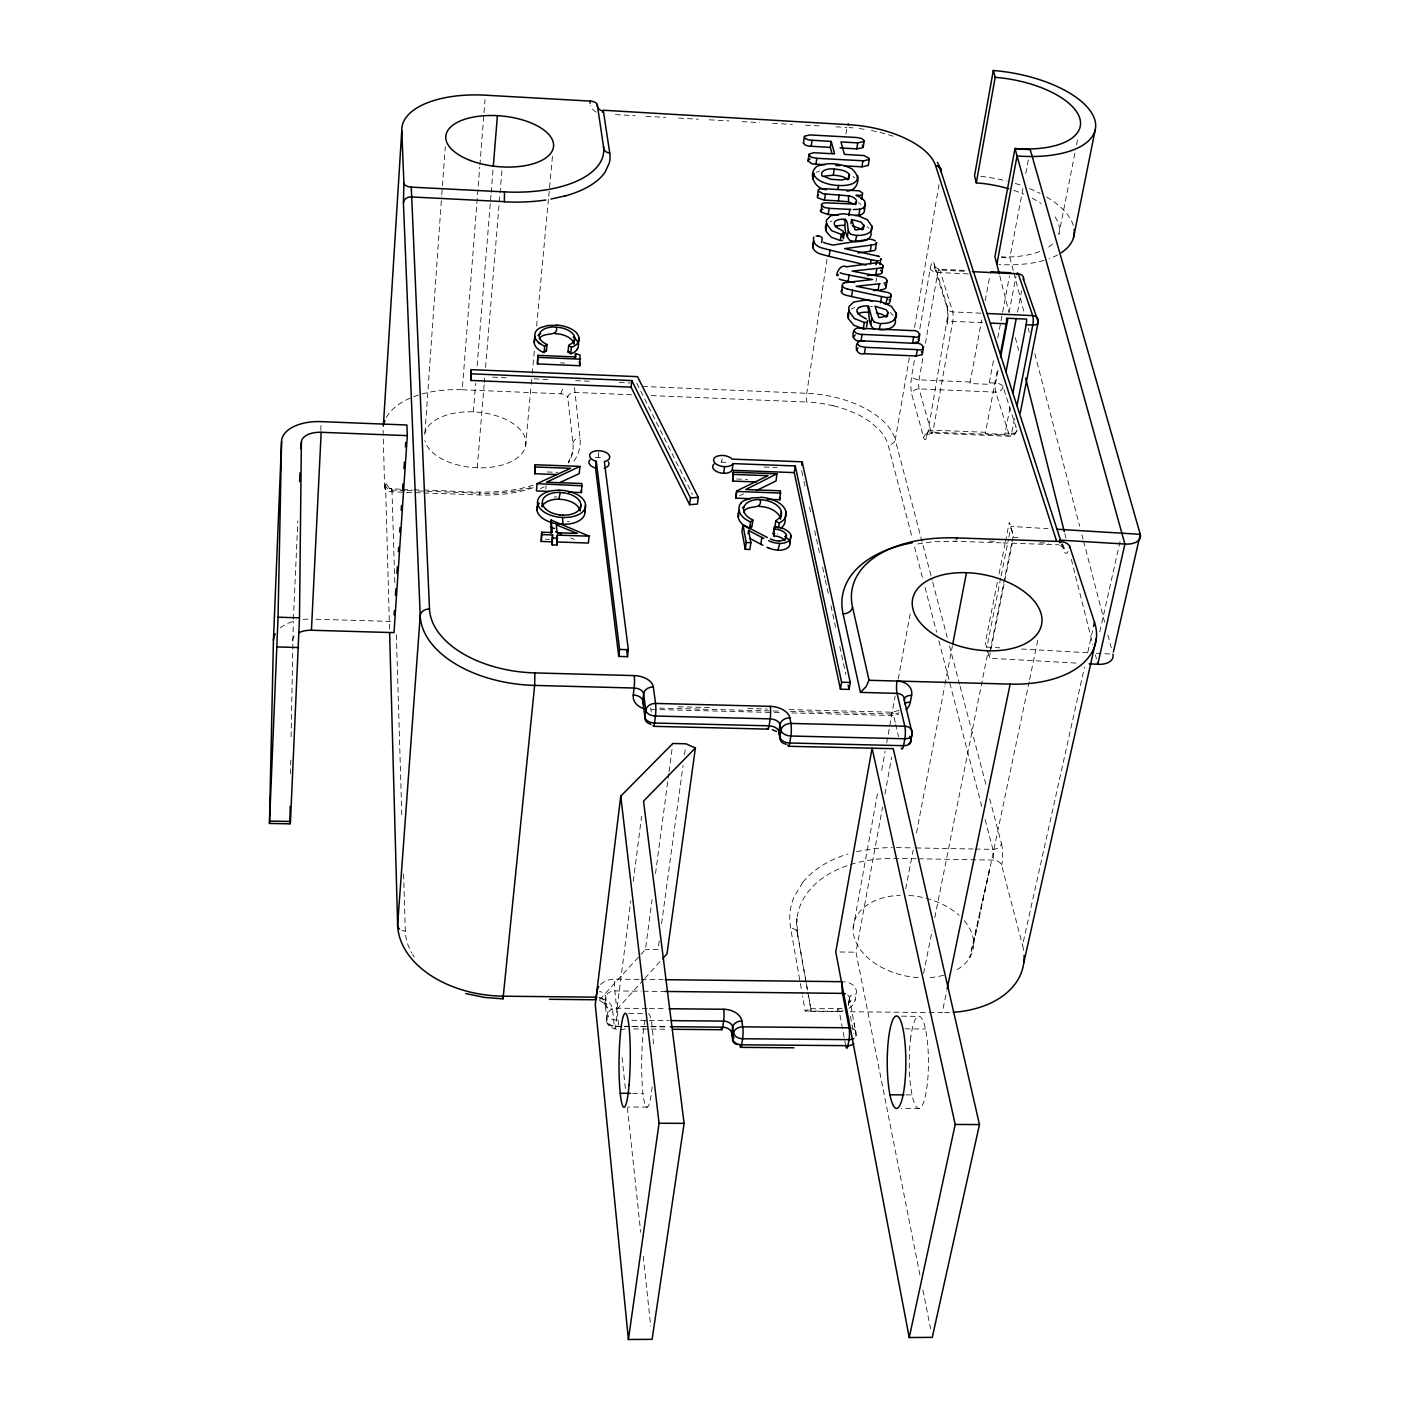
<?xml version="1.0" encoding="UTF-8"?>
<svg xmlns="http://www.w3.org/2000/svg" width="1410" height="1410" viewBox="0 0 1410 1410"><rect width="100%" height="100%" fill="white"/><g stroke="black" fill="none" stroke-linecap="round" stroke-linejoin="round"><path stroke-width="0.75" stroke-dasharray="5 3.75" d="M856.082 1035.398L854.213 1022.902M290.619 773.773L290.812 758.527M291.112 736.76L293.315 621.316M574.522 387.715L580.003 438.087A105.08 57.228 4.9 0 1 575.192 459.166L572.108 463.502M796.844 919.796L796.879 918.562L797.478 934.284L807.348 989.961M293.403 619.149L297.827 520.907M320.757 430.402L321.075 423.828M533.191 487.701A98.524 53.809 4.9 0 1 479.118 494.945L391.504 491.808A6.768 3.789 3.8 0 1 384.63 487.772C384.066 476.175 387.415 488.301 391.98 490.063L394.835 584.392M391.504 491.808L391.821 488.9M424.974 432.694L441.612 196.818M441.771 194.633L442.264 188.094M442.423 185.926L445.313 146.71M386.358 417.466A81.956 44.627 4.8 0 1 462.251 389.759L479.717 167.191M479.893 165.005L485.022 99.546M473.355 411.896L475.681 383.361M477.109 365.807L490.997 194.65M491.173 192.465L493.13 168.319M477.232 467.785L484.123 384.948M484.3 382.762L484.846 376.223M485.569 367.499L502.03 169.112M479.118 494.945L479.629 492.037L479.858 493.218A105.274 57.352 4.9 0 0 500.55 492.83L515.672 490.997M849.366 998.809L848.344 1003.99M525.542 446.265L531.024 386.428M531.217 384.278L531.817 377.88M532.204 373.579L534.408 349.856M536.611 326.133L548.508 198.44M548.719 196.254L552.614 154.8M545.811 489.006L546.146 485.622M598.228 457.404L598.774 452.381M618.549 1024.665L616.928 1009.384L630.781 900.919M633.266 881.409L641.585 816.32M639.047 979.386L614.989 979.104A8.372 0.969 -89 0 0 614.83 990.913L616.663 1008.203A8.407 0.987 -89.1 0 1 616.505 1020.117L615.729 1026.198A8.407 0.987 -89.1 0 1 614.337 1026.445A8.319 6.028 -7.1 0 1 606.846 1020.294L605.084 1002.986L605.824 996.923A8.284 6.028 -7.1 0 1 614.83 990.913L641.092 991.195M641.021 954.341L645.445 949.476L652.072 899.615M655.527 873.601L668.763 773.861M669.045 771.693L672.5 745.661M721.638 462.092L722.096 458.779M659.21 940.981L658.047 949.653L645.445 949.476M661.572 923.638L683.039 765.471M684.502 754.65L685.383 748.146M827.018 259.299L806.749 393.302A6.31 1.093 -87.6 0 0 806.714 402.009L807.683 402.044A73.725 39.709 8.8 0 1 820.655 403.313L831.918 405.445M845.965 133.95L846.934 127.464A84.9 39.621 8.7 0 1 853.068 127.905M875.927 282.07L876.597 277.893M841.488 1011.675L811.155 1011.375L809.71 1008.802L805.18 1011.005L802.572 996.165M909.327 357.699L895.262 439.761L932.169 580.074M914.526 327.473L939.324 182.789M919.813 328.847L930.195 268.728A13.465 2.802 -87 0 1 931.481 263.864A13.747 2.855 -87 0 1 934.284 263.952A6.75 5.711 -18.2 0 0 939.836 270.068L952.702 311.91A6.856 1.48 -87.1 0 1 952.755 321.339L933.226 430.191A6.697 1.41 -87.6 0 1 931.199 432.112A6.68 5.481 -15.8 0 0 923.673 437.417L911.706 394.148A13.131 2.679 -87.4 0 1 911.671 376.065L915.002 356.748M922.792 358.369L919.056 379.854A6.574 1.357 -87.4 0 0 919.073 388.896L931.199 432.112L1009.313 435.232A6.68 5.446 -17.7 0 0 1016.892 429.927L1003.109 386.904A6.539 3.366 10.5 0 0 995.619 383.115L989.274 382.85A6.539 1.498 -87.4 0 0 989.044 384.331L969.957 383.52A6.556 1.463 -87.4 0 1 970.168 382.039L981.677 319.947M925.418 343.335L937.773 272.447A6.733 1.41 -87 0 1 939.836 270.068L965.973 271.337M923.673 437.417A13.395 2.802 -87.6 0 0 927.71 433.61L947.89 314.818L947.15 307.997L933.632 264.727L934.901 267.054L939.36 269.204L965.55 270.473M853.191 927.921L877.778 791.909M881.691 770.353L885.145 751.248M886.696 742.753L887.842 736.372M888.229 734.258L895.156 696.029M898.258 679.021L910.701 610.883M919.919 1274.957L855.993 952.208L882.554 807.137M884.934 794.147L891.666 757.346M848.344 1005.453L849.454 999.461A8.16 5.904 -10.8 0 0 847.692 995.037M849.032 1008.256A16.285 11.773 -10.8 0 0 855.253 999.884L856.363 993.891A16.303 11.809 -10.8 0 0 843.973 981.765M985.237 300.665L989.996 274.968M1013.226 270.526L1009.895 257.73L1022.937 188.605M1025.793 173.483L1028.648 158.361M989.274 382.85L994.12 357.188M997.769 337.942L1009.507 275.919M1010.036 407.578L1005.066 433.064A6.662 1.551 -87.5 0 1 1004.766 434.351L985.22 433.575A6.68 1.516 -87.5 0 0 985.537 432.288L997.681 368.468M998.068 370.301L995.619 383.115A6.539 1.498 -87.4 0 0 995.689 392.121L1009.313 435.232A6.662 1.569 -87.5 0 0 1011.569 433.328A6.68 3.507 10.8 0 0 1016.892 429.927M1009.066 312.579L1015.993 276.237M905.731 888.829L913.169 850.107M916.465 832.905L944.559 686.67M944.982 684.52L952.42 645.815M1017.509 312.033L1021.615 290.654M1014.477 418.47L1011.569 433.328L1005.066 433.064M1074.878 153.285L1058.84 234.412A74.959 35.514 9.9 0 0 1052.988 214.126M1076.553 144.754L1077.822 138.339M997.311 582.489L985.308 642.766L987.969 652.337M999.038 573.888L1005.03 543.749M1005.471 541.599L1009.331 522.211L1013.296 535.271L1011.992 541.757M1000.677 578.135L986.894 647.084L999.866 647.807M1001.118 575.985L1008.432 539.36M1008.855 537.192L1011.023 526.423L1047.965 528.679M923.568 973.482L932.186 930.459M934.777 917.54L987.793 652.918M989.89 651.843L1011.569 543.908M1076.077 663.088L989.203 658.241L1012.204 543.784M929.084 1012.539L942.233 1012.662L946.674 991.195M1029.177 681.664L988.339 875.804L969.886 957.337L989.802 868.155L973.676 943.854M1029.617 679.532L1038.024 638.994M1023.572 950.322A98.682 65.107 12.2 0 0 1022.55 945.335L1084.484 667.106M1087.815 652.125L1092.574 630.711M1099.8 631.733L1120.457 539.625M572.46 453.051L572.707 451.958L568.6 461.934L569.164 460.911L566.45 464.101M927.815 432.218L926.141 436.977L927.604 434.809L932.221 433.064M1016.98 430.861L1014.389 434.844L1010.036 436.325L931.675 433.082M802.678 882.431L793.865 897.289A126.001 82.802 11.9 0 0 790.658 928.273L802.202 994.032M616.928 1009.384L643.436 979.968M644.899 978.329L661.114 960.351M599.691 999.637L639.541 955.962M851.34 309.037L852.521 308.42M816.073 172.408L819.545 170.98M739.651 495.738L743.563 493.817M540.33 488.618L544.278 486.802M898.946 710.428L892.019 712.209L786.798 709.53M830.085 221.793L831.971 221.106M853.085 308.173L854.883 307.521M533.086 485.163C497.36 496.796 459.29 490.451 422.577 490.098M856.575 851.622L873.548 848.644M517.417 490.68L519.039 490.38A105.186 57.299 4.9 0 0 533.385 486.855M917.681 543.943L933.561 541.687L955.486 541.246L1000.836 542.815M842.087 1008.573L809.922 1008.802M628.737 1013.543L643.982 1013.684M901.572 1016.134L917.91 1016.381M647.401 1107.079L628.085 1107.026M919.532 1108.401L901.36 1108.366M632.649 1093.349L642.995 1093.42M906.031 1094.883L912.076 1094.918M625.3 1028.877C617.175 1030.921 604.925 1028.154 606.547 1017.403M633.548 1028.947L668.534 1029.247M647.243 1008.503L616.663 1008.203A8.337 6.045 -7.2 0 0 607.622 1014.231L606.846 1020.294A8.301 5.763 6.8 0 0 615.729 1026.198L622.268 1026.251M649.428 1008.538L666.912 1008.696M805.18 1011.005L839.25 1011.34A8.16 5.887 -10.8 0 0 842.246 1010.952M850.248 1011.763L926.899 1012.521M631.803 1020.258L647.102 1020.399M649.287 1020.417L668.975 1020.611M624.454 1026.268L668.111 1026.674M905.044 1028.842L925.489 1029.036M629.565 1026.568L614.337 1026.445L612.522 1009.102A16.497 11.403 6.4 0 0 604.115 999.408L602.881 998.95M631.733 1026.586L649.146 1026.744M651.314 1026.762L668.728 1026.921M641.233 979.404L663.123 979.65M643.277 991.23L665.185 991.459M839.814 951.997L855.993 952.208M896.319 847.586L913.874 847.903M916.077 847.939L973.129 848.996M975.315 849.032L992.869 849.349A7.596 5.658 -14 0 0 1001.488 843.709L989.186 796.95M916.095 858.725L896.337 858.373A118.105 77.797 11.9 0 0 797.478 934.284A7.896 5.816 -10.1 0 0 790.675 928.273M918.298 858.778L992.957 860.1A7.632 4.847 12.7 0 1 1001.646 865.229L1022.55 945.335M678.263 706.78L710.992 707.609M747.864 708.543L767.375 709.036M659.404 708.102L779.624 711.151M790.552 711.433L893.288 714.024A8.742 6.768 -12.9 0 0 898.893 712.667M651.261 709.406L657.853 709.582M660.056 709.635L772.116 712.455M774.319 712.508L780.911 712.684M791.891 712.949L890.785 715.452A17.466 13.518 -12.9 0 0 898.893 714.13M315.822 619.237L393.69 621.51M545.282 539.202L549.53 539.343M989.309 541.07L995.901 541.299M1039.787 542.815L1048.564 543.114M1002.986 542.885L1058.822 544.806M547.327 471.962L557.955 472.368M736.637 479.012L747.564 479.418M391.786 488.988L389.301 488.442L400.599 489.305M402.784 489.393L411.597 489.711M413.8 489.781L420.392 490.028M405.163 490.521L391.98 490.063A6.803 5.587 -1.3 0 1 385.529 484.229L385.406 482.22M407.349 490.61L416.144 490.927M418.329 490.997L424.921 491.244M427.124 491.314L479.858 493.218M764.061 467.027L777.157 467.521M985.537 432.288L933.226 430.191A6.715 3.56 10 0 0 927.71 433.61M492.584 377.175L507.882 377.827M534.09 378.92L549.389 379.554M575.597 380.665L590.896 381.299M619.29 382.498L630.217 382.956M642.608 386.446L806.749 393.302A80.3 43.146 8.8 0 1 895.262 439.761A6.398 5.252 -14.7 0 1 888.088 444.837L912.358 538.514M631.557 394.765L574.628 392.421A6.38 5.34 -6.1 0 0 567.736 397.514L572.953 443.269A98.524 53.809 4.9 0 1 568.353 463.026M651.261 395.593L806.837 402.009M462.251 389.759L561.004 393.813A6.38 3.402 5.9 0 1 567.736 397.514M560.493 362.881L564.705 363.057M970.168 382.039L919.056 379.854A6.539 3.384 9.7 0 1 911.671 376.065M980.814 313.196L952.702 311.91A6.891 5.781 -18 0 1 947.044 305.706L934.284 263.952M982.682 322.714L952.755 321.339A6.874 3.454 9.9 0 0 947.132 324.617M968.247 273.928L937.773 272.447A6.68 3.278 9.6 0 1 930.195 268.728M615.394 114.598L635.064 115.691M645.974 116.29L665.643 117.382M678.739 118.105L698.408 119.198M709.318 119.815L728.988 120.907M742.083 121.63L759.567 122.6M772.68 123.34L792.332 124.432M805.445 125.155L822.911 126.124M836.024 126.847L846.934 127.464M1021.492 649.023L1088.502 652.795M1096.116 653.218L1112.913 654.152M1017.879 537.562L1013.508 537.298L1011.023 526.423M1001.347 257.113L1009.895 257.73M870.587 306.464L872.438 306.64M832.182 405.516L833.486 405.816M602.493 998.809L601.083 998.368A16.673 11.527 6.4 0 0 599.25 997.928M570.662 537.915L574.434 539.466M599.55 1000.324L605.93 1004.555L604.52 1002.951L605.419 1005.295M890.133 312.456L893.2 315.452M853.068 176.409L854.672 177.942M867.203 226.587L868.913 228.332M414.258 957.002L412.654 954.499M636.774 383.22L692.504 494.328M1062.417 543.608L1064.867 549.918L1063.351 547.186L1058.029 544.718A8.125 2.044 -88 0 0 1059.051 544.595M1061.783 544.031L1063.827 550.305A16.268 4.124 -88 0 0 1068.057 551.522M932.715 582.207L947.256 637.479M949.494 645.991L959.558 684.255M960.122 686.388L986.401 786.304M1013.772 272.659L1023.748 311.011M1028.172 328.072L1029.282 332.337M1034.817 353.646L1079.69 526.283M1081.893 534.813L1083.003 539.061M1083.567 541.193L1104.612 622.18M1107.925 634.976L1111.256 647.772M914.561 547.027L922.827 578.964M925.031 587.476L936.61 632.191M938.831 640.704L981.854 806.767M985.149 819.545L992.869 849.349A7.614 1.762 -89.4 0 1 992.957 860.1M999.778 275.849L1008.926 312.086M1015.376 337.66L1018.602 350.455M1064.867 533.773L1065.942 538.038M1071.318 559.365L1092.838 644.617M1095.464 655.015L1096.398 658.717M895.209 722.273L893.288 714.024A8.724 1.762 -88.7 0 0 890.785 715.452M895.685 724.335L898.558 736.707M801.638 470.587L803.488 479.153M803.947 481.303L805.357 487.737M809.534 507.054L810.926 513.487M814.645 530.654L816.038 537.087M816.513 539.237L817.906 545.67M818.364 547.82L819.756 554.253M822.559 567.12L824.885 577.853M825.343 580.003L826.736 586.437M827.212 588.569L828.604 595.02M830.931 605.736L835.566 627.186M839.761 646.503L845.806 674.385M987.67 650.803L989.203 658.241M922.898 1290.027L930.565 1328.749M849.261 997.17L856.064 1033.9A8.284 5.693 11.3 0 1 855.747 1036.42M850.406 1016.222L853.72 1033.442M845.736 1045.832L839.25 1011.34A8.231 1.516 -89.7 0 0 837.117 1011.622A16.285 11.773 -10.8 0 0 843.145 1010.847M808.564 995.689L811.226 1010.424M797.267 932.028L807.824 991.512M807.736 992.111L811.155 1011.375M650.662 707.89L651.226 712.032M622.057 1057.447L625.547 1090.23M627.415 1107.714L640.704 1232.269M643.26 1256.292L650.715 1326.228M403.595 873.988L405.357 931.851A92.707 62.392 4.5 0 0 411.826 953.125M396.351 634.852L401.868 816.954M405.322 931.023L405.322 931.076A8.16 6.045 -3.5 0 1 401.832 930.389M385.529 484.229L389.512 628.913M384.63 487.772L383.079 430.508A81.956 44.627 4.8 0 1 383.22 427.16M569.27 521.383A18.312 10.311 5.8 0 1 567.402 521.7M1003.109 386.904A6.556 5.393 -18 0 1 995.689 392.121L919.073 388.896A6.556 5.428 -15.9 0 0 911.706 394.148M858.355 202.881A17.167 8.196 8.7 0 1 860.911 204.432M595.425 457.527A10.117 5.569 6.3 0 1 603.145 458.285M777.245 533.949A15.175 8.583 8.5 0 1 777.791 534.055M554.042 497.025A23.952 13.501 5.8 0 1 556.897 496.849M720.915 462.092A10.029 5.499 7.7 0 1 728.212 463.626M648.406 1013.596A46.812 5.904 -89.2 0 1 653.447 1046.995M652.143 1086.775A46.812 5.904 -89.2 0 1 642.907 1092.662A46.812 5.904 -89.2 0 1 645.04 1020.487M955.698 541.052A8.178 1.798 -88 0 1 954.764 541.123M292.434 640.968A18.947 11.298 2.3 0 1 295.8 634.712M859.219 128.574A84.9 39.621 8.7 0 1 865.37 129.456M871.486 130.548A84.9 39.621 8.7 0 1 893.041 136.206M947.044 305.706A13.924 2.961 -87.1 0 1 947.855 310.852A13.554 2.89 -87.1 0 1 947.961 313.39M947.89 317.92A13.924 2.961 -87.1 0 1 947.132 324.846M1061.536 544.718A8.143 6.433 -17.4 0 1 1063.827 550.305M852.979 1028.648A8.266 5.922 -10.8 0 1 856.064 1033.9M616.505 1020.117A8.319 5.763 6.8 0 1 607.622 1014.231L605.824 996.923A8.284 5.693 6.4 0 0 599.479 991.389M280.273 627.926A37.894 22.613 2.3 0 1 295.183 620.823M303.15 619.413A37.894 22.613 2.3 0 1 308.702 619.078M596.271 112.183A13.501 12.056 -7.4 0 1 590.596 105.574M947.978 313.584A14.012 2.979 -87.1 0 1 947.89 317.779M932.962 262.101A13.289 2.767 -87 0 1 933.508 262.383M964.264 920.659A61 40.167 11.9 0 1 954.376 971.137M943.642 975.244A61 40.167 11.9 0 1 927.093 977.729M918.28 977.623A61 40.167 11.9 0 1 853.825 935.658A61 40.167 11.9 0 1 900.232 895.315M908.798 895.456A61 40.167 11.9 0 1 959.064 915.319M849.454 999.461A8.178 5.534 11.3 0 1 856.363 993.891M949.547 1012.539A98.682 65.107 12.2 0 1 942.233 1012.662M848.274 1004.607A8.16 5.552 11.3 0 1 855.253 999.884M600.537 984.48A16.532 12.056 -7.1 0 1 614.989 979.104M424.586 434.474A50.883 27.777 4.9 0 1 501.043 417.413A50.883 27.777 4.9 0 1 503.229 464.718A50.883 27.777 4.9 0 1 424.868 440.59M1001.488 843.709A15.21 3.56 -89.4 0 1 1001.646 865.229M599.321 997.593A8.266 5.693 6.4 0 1 605.084 1002.986A8.266 6.01 -7.1 0 0 612.522 1009.102M572.953 443.269A6.521 5.411 -6.3 0 1 580.003 438.087M561.004 393.813A12.725 10.681 -6.1 0 1 563.665 388.032M833.574 405.833A73.725 39.709 8.8 0 1 870.957 422.454L879.205 429.786A73.62 39.656 8.8 0 1 887.965 444.344M802.889 882.166A126.142 82.89 11.9 0 1 848.062 853.949M873.654 848.679A126.142 82.89 11.9 0 1 892.178 847.604M1057.641 254.91A89.958 42.635 9.9 0 1 1049.199 258.682M1044.07 260.356A89.958 42.635 9.9 0 1 998.897 264.498M980.849 176.356A89.958 42.635 9.9 0 1 1007.022 181.132M1015.359 183.476A89.958 42.635 9.9 0 1 1022.038 185.697M1029.6 188.588A89.958 42.635 9.9 0 1 1040.157 193.452M1046.59 197.012A89.958 42.635 9.9 0 1 1073.31 225.494M1052.583 243.948A74.959 35.514 9.9 0 1 1046.185 248.477M1039.699 251.509A74.959 35.514 9.9 0 1 1001.611 256.99M1013.913 190.421A74.959 35.514 9.9 0 1 1023.889 194.227M1032.102 198.14A74.959 35.514 9.9 0 1 1041.126 203.569M910.825 1036.932A46.16 9.606 90 0 0 918.315 1108.419A46.16 9.606 90 0 0 927.428 1041.69A46.16 9.606 90 0 0 910.825 1036.932"/><path stroke-width="1.5" d="M868.366 164.917L869.3 158.977M864.154 141.035L863.22 147.081M807.965 160.722L811.913 163.807L824.709 164.811M407.314 435.637L406.908 425.009L321.198 421.625A39.568 21.626 3.1 0 0 281.559 441.541L273.434 640.44L269.469 823.44L289.931 823.828L290.478 821.466L299.484 617.844L301.37 442.299A19.775 10.804 3.1 0 1 321.18 432.288L407.314 435.637L394.007 632.632L311.434 630.252A18.947 11.298 2.3 0 0 298.585 632.878M289.931 823.828L290.16 806.414M269.469 823.44L278.052 617.21L281.559 441.541M803.4 142.851L804.775 144.825L808.494 146.094L830.349 147.416L832.023 153.637M299.607 481.603L299.995 472.861M301.088 448.856L301.37 442.299M311.434 630.252L321.18 432.288M565.163 195.972A111.778 52.628 5.5 0 0 604.943 172.373L609.243 163.19A111.778 52.628 5.5 0 0 609.737 153.02L603.392 111.002A6.768 6.028 -7.4 0 1 597.276 104.604A6.786 3.102 6.3 0 0 590.085 101.079L485.357 95.193A87.173 40.784 5.4 0 0 401.762 130.707L403.93 183.265L403.419 202.846L420.215 615.712L397.62 924.872A8.16 6.045 -3.5 0 0 399.506 929.014M383.344 426.137L401.762 130.707M403.93 183.265A7.209 3.472 4.6 0 0 411.279 187.125L429.486 608.979A100.022 59.026 5.4 0 0 534.884 672.923L634.271 675.601A17.801 10.804 6.8 0 1 653.323 686.934L655.562 703.431A8.936 1.146 -88.4 0 1 655.421 716.016L654.522 723.03A8.936 1.146 -88.5 0 1 653.077 725.498M394.13 614.971L394.412 610.601M395.452 595.32L395.893 588.763M396.915 573.482L397.356 566.926M398.378 551.645L398.677 547.274M399.7 531.993L399.999 527.622M401.18 510.156L401.462 505.785M402.502 490.504L402.943 483.947M403.965 468.666L404.406 462.127M405.445 446.829L405.727 442.476M804.264 136.664L805.445 138.709L809.181 140.066L831.23 141.423L834.597 153.831L813.464 152.738L808.987 154.131M471.257 369.649L471.028 380.453L631.046 387.133L689.596 504.692L697.404 504.075L698.285 497.342L637.532 376.664L471.257 369.649L471.028 380.453M493.306 166.133L497.413 115.655M609.737 153.02A6.909 6.116 -7.6 0 1 603.498 146.534A104.798 49.174 5.5 0 1 504.533 191.901L504.339 201.665L411.033 196.924A7.209 6.292 0.3 0 0 403.419 202.846M539.343 339.017L540.206 339.246A18.101 9.394 5.9 0 0 542.092 341.396L544.119 342.93A19.211 9.958 5.9 0 0 545.494 343.74L547.01 344.516L546.393 351.055L543.273 352.341A21.044 10.963 5.9 0 1 540.453 350.879L540.012 350.596A20.551 10.698 5.9 0 1 538.038 349.134L537.598 348.728A21.273 11.069 5.9 0 1 536.029 347.019L535.782 346.684A22.736 11.826 5.9 0 1 534.637 344.481L534.443 343.829A22.225 11.562 5.9 0 1 534.302 343.176L534.795 335.65A21.432 11.121 5.9 0 1 534.795 335.122L535.113 333.06A19.194 9.94 5.8 0 1 535.359 332.372L535.694 331.702A20.392 10.575 5.9 0 1 536.1 331.068L536.205 330.945A19.493 10.099 5.9 0 1 537.263 329.764L537.845 329.288A19.035 9.87 5.8 0 1 538.972 328.477L539.713 328.054A18.471 9.57 5.8 0 1 540.7 327.561L547.838 325.534L556.703 325.252M575.509 353.505L575.932 356.977L537.88 355.338L537.474 363.921L579.845 365.736L580.003 355.02L575.509 353.505L575.068 357.858M537.474 363.921L537.88 355.338M544.066 352.712L544.683 346.155L547.01 344.516M568.582 492.108L581.431 492.566L581.889 483.524L546.481 482.238L579.898 466.41L535.236 464.736L534.813 473.742L556.721 474.553M534.813 473.742L535.236 464.736M549.301 491.403L536.452 490.944L537.051 483.648L570.574 468.296L535.447 466.992M537.157 510.261L537.703 502.401M555.787 327.155C549.283 326.221 537.615 329.464 539.325 337.219A17.925 9.288 5.9 0 0 539.73 338.347C543.784 331.35 558.66 337.554 556.404 327.19A17.026 8.83 5.9 0 1 558.078 327.332L558.536 327.384A17.202 8.918 5.9 0 1 562.66 328.125L562.925 328.213A17.625 9.147 5.9 0 1 572.055 333.007L572.478 333.377A18.947 9.817 5.9 0 1 574.275 336.126L574.434 336.532A17.66 9.165 5.9 0 1 574.628 337.36L574.716 338.594A18.489 9.588 5.9 0 1 574.628 339.616L574.275 340.726A18.912 9.799 5.9 0 1 573.482 342.084L568.688 345.45L567.983 351.989L570.715 353.857L571.385 347.318L568.635 345.468M542.057 506.401L542.374 502.577A19.493 10.945 5.8 0 1 559.506 492.319L560.933 492.531A17.907 10.046 5.8 0 1 562.572 492.654L563.225 492.724M551.081 520.026L552.35 532.557L541.704 532.204L541.264 541.458L551.892 541.81L552.209 544.894L556.932 545.053L557.32 535.113L589.168 536.188L551.081 520.026L551.028 533.139M541.264 541.458L541.704 532.204M551.892 541.81L552.579 534.954L541.933 534.584M552.209 544.894L552.579 534.954M574.029 344.199L574.681 337.695M558.853 499.281L560.264 492.513M556.932 545.053L557.32 535.113M577.36 349.098L577.554 348.763A20.463 10.663 5.9 0 0 578.065 347.6L578.347 346.208A23.3 12.126 5.9 0 0 578.382 345.098L578.875 337.378A22.278 11.544 5.9 0 0 556.703 325.04M561.48 524.203C565.022 525.066 560.493 516.642 564.035 517.452A24.093 13.536 5.8 0 0 585.714 505.15M559.576 482.678L579.246 473.619L579.898 466.41M579.087 509.733A20.991 11.791 5.8 0 0 580.056 508.323L580.268 507.882A19.141 10.751 5.8 0 0 580.797 506.208L580.832 505.943A18.03 10.117 5.9 0 0 580.867 504.745L580.092 510.984A17.519 9.87 5.8 0 0 579.81 509.786L579.686 509.433A18.63 10.487 5.8 0 0 578.823 507.723L578.629 507.477A20.41 11.491 5.8 0 0 572.777 502.559L572.636 502.506A18.718 10.54 5.8 0 0 564.881 499.88L564.74 499.845A18.066 10.17 5.8 0 0 562.537 499.51L561.885 499.44A17.872 10.064 5.8 0 0 560.246 499.316L559.576 499.299M584.78 511.936L585.414 504.093A21.467 12.056 5.9 0 0 585.097 502.753L584.974 502.418A23.335 13.095 5.8 0 0 575.016 493.5L574.839 493.429A24.605 13.818 5.8 0 0 567.842 491.191A24.323 13.659 5.8 0 0 563.612 490.486L563.207 490.433A22.666 12.725 5.8 0 0 560.81 490.239L559.1 490.187M595.549 468.032L596.289 461.317A10.117 5.552 6.3 0 1 591.284 452.575A10.117 5.552 6.3 0 1 607.164 453.174A10.117 5.552 6.3 0 1 604.344 461.616L628.331 649.675L627.503 656.672L618.761 656.425L595.549 468.032A10.117 5.569 6.3 0 1 590.085 459.695M556.615 541.969L588.428 543.044L589.116 535.712M808.846 154.536L810.909 157.092L816.513 158.29M631.046 387.133L631.786 380.577L471.557 373.844M618.761 656.425L619.589 649.428L596.289 461.317M620.752 796.157L595.267 1004.484L628.402 1339.5L652.107 1339.341L684.097 1123.365L643.524 801.144L695.412 747.952L685.983 743.81L672.782 743.493L620.752 796.157L659.069 1123.259L628.402 1339.5M644.317 708.701A17.695 13.853 -7.9 0 1 633.266 695.007L634.112 688.027A8.848 1.075 -88.4 0 0 634.271 675.601M689.596 504.692L690.477 497.941L631.786 380.577M723.665 473.302L724.581 466.639M714.006 464.119A10.029 5.499 7.7 0 0 718.642 472.385A10.029 5.499 7.7 0 0 732.16 470.27L733.077 463.608L795.258 465.97L841.594 682.228L840.43 689.19L849.067 689.419L850.248 682.458L802.167 461.81L732.231 459.131A10.046 5.499 7.8 0 0 716.65 456.399A10.046 5.499 7.8 0 0 718.289 465.229A10.046 5.499 7.8 0 0 733.077 463.608M767.304 499.299L779.906 499.757L780.435 490.803L745.749 489.534L776.945 473.813L733.182 472.174L732.671 481.074L756.306 481.956M695.412 747.952L667 953.83L662.577 958.73M732.671 481.074L733.182 472.174M733.605 474.395L768.009 475.699L736.672 490.944L735.826 498.153L750.525 498.699M735.826 498.153L736.672 490.944M745.643 526.653L745.15 526.335A21.943 12.302 8.3 0 1 742.894 524.661L742.4 524.203A22.701 12.725 8.3 0 1 740.55 522.229L740.268 521.841A24.287 13.606 8.3 0 1 738.822 519.303L738.558 518.563A23.723 13.289 8.3 0 1 738.329 517.805L739.051 509.891A22.895 12.778 8.3 0 1 738.981 509.274L739.104 506.877A20.498 11.439 8.2 0 1 739.298 506.067L739.563 505.309A21.784 12.161 8.3 0 1 739.933 504.551L740.021 504.392A20.815 11.615 8.2 0 1 741.025 503.017M767.34 537.527L742.929 524.696L741.977 531.447L745.273 549.318L749.891 549.477L750.878 542.709L748.587 530.46L763.92 538.514M745.273 549.318L746.242 542.55L742.929 524.696M803.436 143.238L804.299 137.246M748.093 533.826L748.587 530.46M746.542 527.181A22.472 12.584 8.3 0 0 748.763 528.327L749.644 528.732L750.613 521.982L752.887 520.043L751.195 519.144A20.515 11.456 8.3 0 1 749.767 518.298L747.37 516.483A19.335 10.804 8.3 0 1 745.255 514.157L744.533 512.958A19.141 10.681 8.3 0 1 743.986 511.654C741.078 502.876 753.645 498.488 760.924 499.774A18.189 10.152 8.3 0 1 762.704 499.915L763.18 499.968A18.365 10.258 8.3 0 1 767.622 500.779L767.921 500.867A18.823 10.505 8.3 0 1 778.056 506.313L778.549 506.736A20.233 11.298 8.3 0 1 780.735 509.909L780.946 510.385A18.859 10.522 8.3 0 1 781.246 511.354L781.492 512.87A19.74 11.016 8.3 0 1 781.492 513.963L781.246 515.249A20.198 11.28 8.3 0 1 780.558 516.853L775.817 520.854L774.813 527.587L776.205 526.811M749.644 528.732L751.935 526.776L752.887 520.043M808.018 161.163L808.882 155.118M743.74 511.918C747.688 503.775 762.475 510.861 760.272 499.739M811.191 146.376L812.054 140.365M826.348 189.645C814.804 189.204 807.137 173.641 816.954 166.345C828.005 161.762 841.4 163.542 851.887 168.865C874.958 190.667 817.254 190.086 813.57 173.359M815.949 164.353L816.831 158.308L864.048 160.828L869.177 159.365M762.933 545.282L760.854 544.207L761.841 537.439M824.286 200.132L817.518 197.77L818.1 190.984L823.211 193.822L849.437 195.884M756.518 490.504L776.064 480.933L776.945 473.813M813.147 248.142L813.588 237.673A5.129 2.503 8.5 0 1 813.87 237.056M774.213 535.923L773.156 533.526L774.954 526.829A15.21 8.583 8.5 0 1 791.133 535.5M827.987 214.461L821.166 212.082L821.748 205.12M830.349 147.416L831.23 141.423M773.614 535.87L774.143 526.776M824.374 200.149L825.485 194.051M778.144 528.027L779.642 522.652A20.145 11.262 8.3 0 0 781.422 521.665L781.827 521.4A22.754 12.708 8.3 0 0 785.388 517.347L785.599 516.888A21.89 12.232 8.3 0 0 785.969 515.619L786.128 513.786A24.922 13.924 8.3 0 0 786.04 512.711L785.74 511.319M780.435 519.144L781.334 511.742M821.625 242.731L822.224 238.484A4.441 2.168 8.4 0 0 818.029 235.84M849.243 174.822L848.168 178.4L841.735 180.039L830.825 179.246L823.458 176.215L833.31 175.192L834.226 169.129L837.84 169.447M826.56 223.926L831.671 230.694L841.241 234.342L840.237 240.511L831.265 237.232L826.013 231.275L826.524 219.96L830.842 215.712L842.563 213.756L857.703 215.518L867.414 219.819L871.909 226.323A23.142 11.139 8.7 0 1 872.05 227.204L872.085 227.874A21.573 10.381 8.7 0 1 871.803 229.566A20.48 9.852 8.7 0 1 870.763 231.328L870.622 231.469A18.612 8.971 8.8 0 1 869.776 232.262L869.371 232.579A18.383 8.848 8.8 0 1 856.769 235.399M828.093 214.479L829.203 208.345L850.917 209.456M777.932 550.076L779.73 543.326M780.417 528.398L780.717 528.204A22.719 12.725 8.3 0 0 784.365 524.079L784.559 523.709A21.855 12.249 8.3 0 0 784.965 522.352L785.123 520.501A24.886 13.941 8.3 0 0 785.017 519.426L785.916 512.041M840.43 689.19L794.253 472.614L795.258 465.97M837.945 189.381L838.562 185.327M785.67 538.92L786.11 535.236M866.057 265.01L829.098 256.373L830.032 250.152L821.166 247.719A12.408 6.045 8.5 0 1 818.752 246.68L818.346 246.468A12.567 6.116 8.5 0 1 814.857 243.472L814.152 242.167M824.568 200.149L838.351 200.872L839.267 194.774M789.829 542.903L790.763 535.606M801.673 465.124L802.167 461.81M848.785 179.299L849.402 175.263M853.755 204.415A9.817 4.688 8.7 0 0 848.485 202L848.556 195.655M842.352 237.409L843.303 231.24L837.346 227.874A12.831 6.186 8.7 0 1 834.526 224.842L834.279 223.696A10.469 5.041 8.7 0 1 837.575 220.013A13.201 6.363 8.7 0 1 841.276 219.29L842.193 219.22A14.188 6.838 8.7 0 1 844.008 219.184C849.631 219.801 845.877 230.464 850.512 233.901M849.56 240.088C844.696 234.677 844.414 225.776 845.383 219.22M840.06 147.944L856.786 148.861L857.721 142.868L863.942 141.635M843.427 238.713L844.378 232.544M848.873 215.536L849.825 209.403M847.41 236.527L848.362 230.359M846.916 191.055C855.341 191.055 859.025 183.177 857.774 175.704M850.97 223.626L851.622 219.537L860.946 221.987L864.03 225.688L861.21 229.107L862.215 229.936M841.541 292.24L842.334 285.19A6.468 3.208 8.8 0 1 844.132 282.934M855.747 204.644C857.562 196.378 856.346 205.366 852.927 203.763A13.395 6.363 8.7 0 1 851.111 203.921L826.947 202.881A6.133 2.926 8.5 0 0 821.254 205.014M844.431 165.869L861.951 166.821L862.885 160.793M854.53 282.564L848.133 281.365L849.12 275.109L842.51 273.628A10.557 5.199 8.8 0 1 841.576 273.329L841.453 273.276A4.547 2.238 8.7 0 1 840.184 272.676M859.836 209.103L858.937 215.219L859.853 214.99M850.107 240.475L855.253 241.604L856.786 235.435M864.577 209.808L865.105 202.141A17.202 8.178 8.7 0 0 858.197 196.254L855.993 195.303L857.544 195.391M849.014 311.363L854.389 318.554L864.26 322.467L863.343 328.812L853.931 325.287L848.327 318.642L848.943 306.71L853.526 302.11L865.528 299.96L881.338 301.775L891.525 306.411L896.302 313.478A24.181 12.161 9.1 0 1 896.46 314.448L896.496 315.17A22.542 11.333 9.1 0 1 896.231 317.021A21.397 10.751 9.1 0 1 895.156 318.977L895.015 319.118A19.44 9.782 9.1 0 1 894.151 320L893.658 320.405M872.244 301.035L851.587 296.541L852.574 290.248L847.956 289.191M863.29 229.319L863.942 225.23M602.493 112.236L603.11 110.227L848.714 124.679A78.202 36.36 8.7 0 1 935.588 165.675A6.786 5.869 -19.6 0 1 941.193 171.985L1061.113 541.933M860.752 340.779C850.441 343.282 850.53 325.463 860.505 328.266L911.812 330.592C921.259 329.517 921.682 339.493 913.662 336.743L860.593 334.329L856.205 333.201L854.055 330.98M868.313 238.801L868.789 238.431A18.577 8.989 8.8 0 0 869.635 237.638L869.688 237.567A20.445 9.888 8.7 0 0 870.816 235.717A21.538 10.416 8.7 0 0 871.098 234.025L871.063 233.355A23.124 11.174 8.7 0 0 870.939 232.474L871.785 225.794M858.003 252.936L870.27 251.28L871.257 245.093L874.447 244.494A5.675 2.749 8.9 0 0 876.174 243.754M864.101 353.699C853.72 356.201 853.808 338.294 863.837 341.079M870.499 263.899L871.151 259.757L830.032 250.152M862.109 334.434L860.981 340.797L915.46 343.388C924.149 342.031 926.07 352.007 917.663 349.627M873.054 328.266C867.256 322.502 869.935 309.319 867.238 305.882A14.823 7.473 9.1 0 0 865.211 305.935L864.383 306.005A13.783 6.944 9.1 0 0 860.505 306.816L860.505 306.816M875.927 264.904L877.002 260.762A5.481 2.679 9 0 0 878.994 260.568M866.639 326.82L867.661 320.475M877.02 268.429L875.68 274.686L867.502 275.584M879.91 264.639L880.933 258.647A5.658 2.767 9 0 1 880.615 259.704M870.763 324.406L871.785 318.061L868.542 305.899M873.953 290.548L878.13 290.09L879.153 283.833L880.14 283.71M881.99 272.218L882.995 265.979M880.51 302.833L881.532 296.541L852.574 290.248M883.012 289.438L883.577 289.314A5.763 2.855 9.1 0 0 884.546 288.962L884.898 288.768A6.028 2.996 9.1 0 0 886.062 286.812L887.084 280.572A6.028 2.979 9.1 0 1 886.132 282.476L885.744 282.617A5.763 2.855 9.1 0 1 884.704 283.022L883.982 283.181M879.012 329.887L880.633 323.56M885.868 303.767L887.507 297.492M887.26 316.545L887.965 312.333L886.203 309.777L875.046 306.199L878.783 317.479A18.083 9.077 9.1 0 0 880.58 317.409L886.626 315.875L887.965 312.333M890.115 301.282L891.155 295.007M880.457 329.869A19.176 9.676 9.2 0 0 892.689 326.767L893.094 326.327A19.423 9.799 9.1 0 0 893.958 325.446A21.361 10.787 9.1 0 0 895.156 323.331A22.507 11.351 9.1 0 0 895.438 321.498L895.403 320.757A24.164 12.179 9.1 0 0 895.244 319.788L896.161 312.914M912.587 343.088L913.662 336.743M917.223 349.61L865.458 347.318L864.418 353.716L916.13 355.99L917.452 349.61M912.693 343.088L918.527 341.766L919.866 333.958M916.13 355.99L922.193 354.668L923.568 346.772M996.87 264.357L1017.051 155.981A91.914 40.978 9.8 0 0 1094.9 120.203A91.914 40.978 9.8 0 0 993.292 70.5L974.521 175.774L976.302 182.859A74.959 35.514 9.9 0 1 1008.732 188.781M976.302 182.859L995.196 77.321L993.292 70.5M906.189 709.618A17.466 13.518 -12.9 0 0 910.349 702.198L911.618 695.324A17.484 13.571 -13 0 0 897.024 681.048A8.795 1.78 -88.6 0 0 897.042 693.367L904.797 726.238A8.901 1.815 -88.8 0 1 904.832 738.769L903.546 745.696A8.883 1.815 -88.8 0 1 901.272 748.093M1093.525 626.445L1094.477 622.163L1069.714 546.481A8.196 4.53 11.8 0 0 1060.249 541.493L956.773 537.915A127.252 72.968 11.2 0 0 852.557 607.252L869.053 680.29L866.004 686.758L860.435 692.398L843.057 613.826A135.536 77.973 11.2 0 1 912.182 542.815M1000.518 353.575L1006.194 323.789A6.838 1.586 -87.1 0 0 1006.634 318.184L1026.603 319.118A6.838 1.621 -87 0 1 1026.163 324.705L1012.926 392.703M1000.518 357.47L1007.85 318.995M952.825 643.665L966.467 572.689M1005.982 371.923L1016.275 318.449M1016.98 405.727L1032.807 325.005A6.838 1.639 -87 0 0 1032.719 315.611L1018.267 273.875L972.512 271.654M1020.241 412.954L1038.201 321.744L1023.678 279.955A6.697 3.261 10.4 0 0 1023.043 278.933M1073.556 237.497L1095.217 129.843M947.115 989.044L1010.159 684.114A106.332 61.071 11.4 0 0 1094.477 622.163M909.238 1337.526L955.205 1124.457L872.085 748.181L835.76 951.944L909.238 1337.526L932.274 1337.367L979.474 1124.563L893.253 748.675L788.666 746.278M1023.801 962.642L1096.345 638.483M1113.407 652.019L1140.267 534.32L1030.269 149.707L1014.988 148.543L994.931 256.655L999.232 273.716M868.207 165.446L861.951 166.821M535.095 338.224L534.795 338.805A19.158 9.958 5.8 0 0 534.496 339.581L534.178 341.643A21.397 11.139 5.9 0 0 534.196 342.084L534.231 342.612M808.106 160.194L810.027 159.03M577.413 349.01L577.465 348.922A21.273 11.069 5.9 0 1 573.641 352.535L573.324 352.694A18.841 9.817 5.9 0 1 571.455 353.575L571.085 353.716M862.99 147.645L856.786 148.861M804.44 136.206L809.71 134.919L856.875 137.51L861.81 138.497L864.083 140.559M502.7 997.663L503.017 998.826L534.654 685.419L534.884 672.923M579.016 509.821L578.735 510.138A20.762 11.65 5.8 0 1 577.712 511.125L577.536 511.284A18.841 10.593 5.8 0 1 575.298 512.746A18.33 10.293 5.8 0 1 565.798 515.073L565.322 515.091A17.977 10.099 5.8 0 1 563.524 515.091L563.031 515.091M741.025 503.017L741.572 502.453A20.339 11.351 8.2 0 1 742.682 501.502L743.405 501.008A19.722 10.998 8.2 0 1 744.409 500.409L751.724 497.959L761.03 497.518M849.543 310.411L847.798 313.619L847.974 317.532M827 223.82L825.467 226.675L825.643 230.094M814.293 173.712L812.689 179.422M893.746 320.334L893.817 320.264A19.194 9.659 9.1 0 1 880.633 323.524M838.474 274.615C834.191 279.973 838.545 262.842 846.37 266.79L875.98 262.859A7.966 3.913 9.1 0 1 876.826 262.824L877.76 262.859A5.058 2.485 9.1 0 1 882.801 265.45L882.924 265.626M742.365 507.776L742.471 507.723A19.687 11.016 8.2 0 1 743.458 507.124L743.898 506.895M822.735 176.55C818.434 171.491 827.265 167.79 834.226 169.129M569.428 351.337L568.036 351.971M540.717 333.782L540.312 333.976A18.436 9.588 5.8 0 0 539.096 334.558L538.373 334.998A19.017 9.888 5.8 0 0 537.933 335.263M857.967 347.935L856.346 350.226M571.737 347.195L572.108 347.054A18.859 9.799 5.9 0 0 573.888 346.226L574.293 346.014A21.291 11.051 5.9 0 0 578.012 342.56L578.259 342.172A20.498 10.628 5.9 0 0 578.735 341.097L579.034 339.51A23.335 12.108 5.9 0 0 579.052 338.576L578.999 338.012M844.185 282.969L844.749 282.775A8.037 4.001 8.8 0 1 845.718 282.546L872.578 279.515L849.12 275.109M836.659 226.182L836.729 226.164A10.452 5.058 8.7 0 0 835.443 226.675M861.122 195.056L860.981 195.091A5.675 2.679 8.7 0 1 860.082 195.285L859.765 195.32A6.257 2.961 8.7 0 1 858.461 195.408L857.791 195.391M855.165 334.945L853.05 337.343M565.181 195.867L550.957 199.057M858.813 215.237L858.39 215.325A9.165 4.389 8.7 0 1 857.65 215.448L855.306 215.659M881.232 267.777L877.461 268.376M859.712 209.121L859.289 209.209A9.183 4.371 8.7 0 1 858.602 209.332L853.561 209.544M882.713 289.491L881.849 289.632M881.179 289.72L880.21 289.843M871.345 245.076L844.643 248.654L877.937 256.109M870.27 251.28L873.442 250.68A5.658 2.749 8.9 0 0 875.187 249.94M876.227 274.633L880.281 273.998A4.741 2.344 9.1 0 0 882.131 272.218M876.703 268.464L852.134 271.108L882.466 276.959A6.133 3.031 9.1 0 1 886.767 279.885M879.153 283.833L856.134 286.283L887.242 292.346A5.058 2.52 9.2 0 1 891.138 294.655M816.178 235.999L816.231 235.999A4.829 2.344 8.4 0 1 817.148 235.981L818.011 236.016M690.477 497.941L698.285 497.342M620.224 1093.296L630.57 1093.349M889.939 1094.794L904.021 1094.865M659.069 1123.259L684.097 1123.365M955.205 1124.457L979.474 1124.563M886.062 303.785L886.467 303.785A5.182 2.591 9.2 0 0 889.816 302.639M672.64 1029.282L721.779 1029.723M740.726 1047.366L793.918 1047.789M549.442 999.302L595.602 999.778M669.098 1008.732L723.7 1009.26A16.638 11.491 8.9 0 1 741.836 1021.016L742.717 1026.832A8.425 1.304 -89.4 0 1 742.629 1038.765L741.66 1044.81A8.407 1.304 -89.5 0 1 739.968 1045.797M671.16 1020.629L723.612 1021.122A8.301 5.746 8.9 0 1 732.671 1026.991L733.535 1032.825L732.583 1038.888A8.301 5.975 -9.1 0 0 736.901 1044.546M670.296 1026.691L722.678 1027.167A8.301 5.746 8.9 0 1 731.72 1033.054A8.284 5.975 -9.1 0 0 734.064 1037.795M665.308 979.686L842.546 981.695M665.185 991.459L842.528 993.38A8.16 5.904 -10.8 0 1 845.383 993.821M778.567 540.947L777.298 540.876A10.804 6.098 8.5 0 1 772.433 539.801L771.746 539.554M823.158 188.658L859.307 190.826L862.656 193.152L861.704 199.251L860.858 198.052M562.414 524.256L563.33 524.273A24.058 13.554 5.8 0 0 584.974 511.953M269.839 821.078L290.478 821.466M864.418 322.467L864.683 322.467A4.036 2.044 9 0 0 866.798 322.203M787.767 745.115A8.936 1.516 -88.7 0 0 789.759 743L790.869 736.02A8.954 1.516 -88.6 0 0 790.922 723.436L789.864 717.866A17.872 10.91 8.8 0 0 770.248 706.357L655.562 703.431A8.936 6.979 -8 0 0 645.798 710.235L644.916 717.249A8.918 6.962 -8 0 0 650.944 724.229M653.676 726.326L768.045 729.129M863.502 328.812L863.678 328.812A4.036 2.044 9 0 0 865.775 328.548M869.053 680.29L1010.159 684.114M841.594 682.228L850.248 682.458M860.435 692.398L897.042 693.367A8.76 6.786 -13 0 1 904.356 700.506L912.199 733.411L910.913 740.321A8.865 6.803 -12.9 0 1 908.674 744.18M841.347 234.342L841.506 234.342A3.86 1.868 8.6 0 0 843.391 234.166M867.52 312.209L866.092 312.192A14.805 7.473 9.1 0 0 864.207 312.244L863.255 312.333A13.765 6.944 9.1 0 0 859.501 313.126A10.928 5.517 9.1 0 0 857.985 313.813M619.589 649.428L628.331 649.675M277.1 646.943L298.55 647.542M278.052 617.21L299.484 617.844M844.431 225.371L843.18 225.336A14.17 6.856 8.7 0 0 841.241 225.371L840.342 225.441A13.184 6.363 8.7 0 0 836.729 226.146M840.342 240.528L840.554 240.528A3.86 1.868 8.6 0 0 842.44 240.335M746.242 542.55L750.878 542.709M552.896 538.021L557.637 538.197M843.762 219.925L845.013 219.978M582.154 485.815L537.051 483.648M736.76 491.455L780.893 493.077M732.16 470.27L794.253 472.614M562.872 515.073L562.202 515.055A18.242 10.258 5.8 0 1 560.387 514.914L559.893 514.861M538.091 357.364L580.515 359.18M759.303 506.454L759.955 506.472A18.171 10.17 8.3 0 1 761.735 506.613L762.211 506.666A18.348 10.275 8.3 0 1 766.635 507.477L766.934 507.565A18.788 10.522 8.3 0 1 777.069 513.029L777.544 513.452A20.198 11.315 8.3 0 1 779.73 516.624L779.941 517.1A18.823 10.54 8.3 0 1 780.241 518.069L780.329 518.457M987.3 313.513L1032.719 315.611A6.856 5.693 -19.7 0 1 1038.201 321.744A6.838 3.402 10.6 0 1 1032.807 325.005L1026.163 324.705M991.23 323.101L1006.194 323.789M555.152 333.659L555.769 333.694A17.008 8.848 5.9 0 1 557.443 333.835L557.902 333.87A17.167 8.936 5.9 0 1 562.026 334.628L562.29 334.699A17.607 9.147 5.9 0 1 571.402 339.51L571.826 339.88A18.912 9.835 5.9 0 1 573.606 342.63L573.764 343.035A17.625 9.183 5.9 0 1 573.87 343.37M563.101 517.435L562.185 517.382M411.279 187.125L504.533 191.901M828.287 214.479L838.58 215.007M835.672 165.411L840.043 165.64M857.721 142.868L840.959 141.952L844.396 154.36L863.889 155.541L869.212 158.308M838.351 200.872L847.621 201.753M778.937 543.308L778.003 543.255A14.259 8.037 8.5 0 1 771.711 541.969L768.503 540.717M777.809 550.076L776.857 550.023A14.241 8.055 8.5 0 1 770.706 548.754L769.261 548.226M1089.119 663.81L1097.791 664.286A18.453 10.628 12.8 0 0 1112.913 654.152M879.805 323.524L874.306 322.097M1059.368 540.083L1124.898 544.048A18.947 10.311 12.4 0 0 1140.267 534.32L1056.672 529.208M865.246 347.301L859.959 346.278L857.386 343.917M855.852 235.399L851.076 234.289M773.156 533.526L773.949 533.579A15.175 8.583 8.5 0 1 774.76 533.632M833.31 175.192L836.923 175.51M829.203 208.345L824.163 207.411L821.783 205.331M503.053 998.826L484.652 997.452L465.758 993.539M886.714 297.457L886.397 297.439A9.729 4.829 9.2 0 1 885.374 297.316L881.532 296.541M885.621 303.749L885.304 303.714A9.711 4.847 9.2 0 1 884.334 303.591L883.488 303.45M774.619 529.12L775.218 529.173A11.016 6.204 8.5 0 1 786.639 535.218M852.31 225.882L861.298 229.019L856.786 229.812A17.308 8.319 8.7 0 1 855.059 229.865L851.622 219.537M838.192 169.5L840.677 169.94A10.875 5.094 8.5 0 1 849.56 174.822M837.293 175.563L839.761 175.986A10.857 5.111 8.5 0 1 847.851 179.757M876.051 260.674L873.777 260.286M876.385 312.826L882.36 314.412L886.167 317.144M873.601 260.251L871.151 259.757M848.133 281.365L841.453 279.85A10.54 5.217 8.8 0 1 840.607 279.585L840.572 279.568A4.547 2.256 8.7 0 1 839.232 278.951M851.587 296.541L847.04 295.501M829.098 256.373L820.144 253.906A12.39 6.063 8.5 0 1 817.818 252.901L817.43 252.672A12.549 6.133 8.5 0 1 813.94 249.676L813.235 248.371M847.71 289.138L846.934 288.927A6.415 3.19 8.8 0 1 845.982 288.609L845.225 288.292A6.415 3.19 8.8 0 1 842.44 285.948L842.387 285.543M846.67 295.413L846.106 295.254A6.398 3.19 8.8 0 1 844.995 294.901L844.326 294.619A6.398 3.19 8.8 0 1 841.47 292.24M874.835 329.217L873.354 328.512M769.137 548.173L768.203 547.785M771.534 539.466L770.301 538.937M772.31 729.728L776.434 731.42M550.393 526.864L554.394 528.521M555.575 531.676L561.233 534.02M768.062 547.732L766.987 547.239M544.56 346.102L544.013 345.873A21.079 10.928 5.9 0 1 536.752 340.586M750.173 521.788L749.732 521.577A22.507 12.567 8.3 0 1 746.613 519.902L745.996 519.514A21.978 12.285 8.3 0 1 743.863 517.911L743.352 517.47A22.736 12.708 8.3 0 1 741.501 515.496L741.219 515.108A24.323 13.571 8.3 0 1 739.774 512.553L739.492 511.812A23.759 13.272 8.3 0 1 739.281 511.072L739.157 510.508M546.393 351.055L544.877 350.262M751.318 526.476L750.243 525.895M749.503 538.215L760.854 544.207M866.392 318.995L864.489 317.955M864.365 317.902L860.364 315.488A13.413 6.75 9.1 0 1 857.298 312.121M541.07 344.34L540.524 343.987A20.586 10.681 5.9 0 1 538.655 342.595L538.215 342.207M775.817 520.854L778.902 522.969M862.197 145.212L863.184 146.622M921.435 351.672L922.475 353.258M874.024 321.885L871.838 318.219M918.033 339.087L918.791 340.462M536.576 340.409L536.452 340.233A22.771 11.809 5.9 0 1 535.254 337.942L535.077 337.395A22.26 11.544 5.9 0 1 534.919 336.655L534.866 336.285M579.528 500.938L579.281 500.585A20.445 11.474 5.8 0 0 573.482 495.774L573.341 495.721A18.735 10.522 5.8 0 0 565.586 493.095L565.428 493.059A18.101 10.152 5.8 0 0 563.225 492.724M937.333 162.344L941.069 169.676M894.627 317.849L895.139 319.347M864.118 208.169L864.453 209.138M857.368 312.121L857.033 310.94A10.928 5.499 9 0 1 860.417 306.834M814.028 241.85L813.711 240.846M885.973 286.459L885.921 286.265A6.098 3.031 9.1 0 0 884.793 284.714M935.588 165.675L1056.672 541.334M1025.599 378.162L1064.321 531.64M1097.438 662.894L1097.791 664.286L1124.898 544.048L1014.988 148.543A76.581 34.14 9.8 0 0 1079.901 118.74A76.581 34.14 9.8 0 0 995.196 77.321M909.943 736.214L910.913 740.321A8.883 5.411 10.7 0 1 903.546 745.696L789.759 743A8.918 5.481 9.1 0 1 779.906 737.183L778.884 731.614L779.977 724.634A8.918 6.909 -10.7 0 1 789.864 717.866M848.133 685.119L849.067 689.419M812.777 246.979L812.671 243.86A5.129 2.503 8.5 0 1 812.953 243.26M779.448 497.483L779.906 499.757M876.456 242.573L875.469 248.759M738.17 517.029L738.1 516.518A22.86 12.796 8.3 0 1 738.047 516.007L738.153 513.61A20.463 11.456 8.2 0 1 738.346 512.799L738.628 512.024A21.749 12.179 8.3 0 1 738.981 511.284L739.069 511.125A20.78 11.632 8.2 0 1 739.527 510.42M578.347 344.622L578.223 343.899A22.243 11.58 5.9 0 0 573.236 337.008M790.816 535.818L790.869 536.152A13.783 7.773 8.5 0 1 779.765 543.485M597.276 104.604L603.498 146.534M580.814 504.181L580.797 504.093A17.555 9.852 5.9 0 0 580.532 503L580.409 502.63A18.647 10.469 5.8 0 0 579.528 500.938M584.745 511.213L584.674 510.772A21.432 12.073 5.9 0 0 584.445 509.768M626.674 650.169L627.503 656.672M579.334 361.559L579.845 365.736M542.392 503L542.462 503.476A20.762 11.65 5.9 0 0 543.59 506.472L543.749 506.736A18.682 10.487 5.8 0 0 544.683 507.988L545.071 508.411A20.551 11.544 5.9 0 0 546.234 509.521M581.167 490.292L581.431 492.566M389.636 633.301L397.62 924.872A101.167 67.927 4.6 0 0 503.599 996.2L596.289 997.17A8.266 5.693 6.4 0 1 596.906 997.187M542.163 506.684A19.476 10.963 5.8 0 1 558.818 499.105M786.304 744.251A8.918 6.891 -10.7 0 1 779.906 737.183L780.999 730.204L779.977 724.634A8.918 5.464 8.8 0 0 770.177 718.871L655.421 716.016A8.936 5.481 7.1 0 1 645.798 710.235L643.63 693.72A8.883 5.411 6.8 0 0 634.112 688.027L534.654 685.419A108.552 64.261 5.3 0 1 420.215 615.712A8.76 6.979 -2.9 0 1 429.486 608.979M560.211 514.967A18.841 10.593 5.8 0 1 546.393 509.574M1016.487 274.368A6.697 1.569 -86.9 0 1 1018.267 273.875A6.715 5.622 -20 0 1 1023.678 279.955M865.335 203.692A14.012 6.662 8.7 0 1 860.946 208.962M849.419 195.902A9.835 4.671 8.7 0 1 856.275 200.149M818.1 189.821A6.063 2.873 8.4 0 1 823.158 188.728M786.093 535.835A9.57 5.411 8.5 0 1 778.62 541.07M760.995 497.254A23.794 13.272 8.3 0 1 785.793 511.319M780.488 736.39A8.901 6.874 -10.7 0 1 778.884 731.614A8.901 5.464 8.8 0 0 769.102 725.833L654.522 723.03A8.918 5.481 7.1 0 1 644.916 717.249L642.766 700.699L643.63 693.72A8.883 6.962 -8 0 1 653.323 686.934M767.287 728.3A8.883 1.445 -88.6 0 0 769.102 725.833L770.177 718.871A8.883 1.445 -88.6 0 0 770.248 706.357M562.185 517.47A24.041 13.501 5.8 0 1 537.562 503.106A24.041 13.501 5.8 0 1 559.012 490.222M823.599 242.344A4.441 2.15 8.5 0 0 824.057 242.608L824.251 242.696A6.01 2.926 8.5 0 0 825.079 243.031L832.693 245.111L868.772 239.312A6.997 3.384 9 0 1 869.617 239.259L870.693 239.295A5.534 2.679 8.9 0 1 875.381 241.039M876.773 242.626A5.675 2.749 8.9 0 1 876.72 242.978M878.201 256.109A4.864 2.379 9 0 1 879.487 256.673M883.136 265.996A4.759 2.327 9.1 0 1 881.497 267.9M890.856 296.347A5.182 2.573 9.2 0 1 887.524 297.545M990.595 272.764A6.715 1.516 -86.9 0 1 991.177 271.795L1010.723 272.747A6.697 1.551 -86.9 0 0 1010.23 273.452M817.201 195.937A6.045 2.873 8.4 0 1 818.434 195.215M820.338 211.147A6.133 2.943 8.5 0 1 822.7 209.279M864.365 209.79A13.994 6.68 8.7 0 1 859.994 215.078M863.713 207.235A17.167 8.196 8.7 0 1 864.224 208.169M608.38 461.846A10.117 5.569 6.3 0 1 604.238 468.19M789.97 542.903A13.765 7.79 8.5 0 1 778.761 550.252M784.718 536.54A15.175 8.583 8.5 0 1 790.093 542.251M774.213 535.888A10.998 6.222 8.5 0 1 784.912 540.682M561.497 524.291A24.005 13.536 5.8 0 1 536.946 510.261M536.963 509.204A23.952 13.501 5.8 0 1 539.237 503.211M868.401 238.836A18.348 8.865 8.8 0 1 855.799 241.586M875.786 248.794A5.658 2.749 8.9 0 1 875.716 249.165M841.241 291.465A6.468 3.225 8.8 0 1 842.404 289.561M889.04 299.766A5.058 2.52 9.2 0 1 890.098 300.929M880.527 270.297A5.041 2.485 9.1 0 1 881.796 271.672M644.141 705.088A8.865 6.927 -7.9 0 1 642.766 700.699A8.865 5.411 6.8 0 0 633.266 695.007M904.356 700.506A8.76 5.252 10.7 0 1 911.618 695.324M1060.249 541.493A8.125 2.044 -88 0 1 1059.897 542.85M956.773 537.915A8.178 1.798 -88 0 1 956.456 539.29M852.557 607.252A8.513 6.768 -12.5 0 1 843.057 613.826M273.434 640.44A37.894 22.613 2.3 0 1 275.267 633.83M847.604 124.679A6.715 1.199 -86.7 0 1 848.714 124.679M545.811 200.008A111.778 52.628 5.5 0 1 504.216 201.806M938.302 165.869A84.9 39.621 8.7 0 1 941.193 171.985M1069.714 546.481A16.268 4.124 -88 0 1 1069.45 547.626M853.878 1038.43A8.284 5.693 11.3 0 1 849.049 1039.646L742.629 1038.765A8.319 5.763 9.3 0 1 733.535 1032.825A8.319 5.992 -9.2 0 1 742.717 1026.832L849.067 1027.802A8.266 5.922 -10.8 0 1 850.847 1027.96M842.457 982.171A8.266 1.533 -89.6 0 0 842.528 993.38L849.067 1027.802A8.372 1.569 -89.7 0 1 849.049 1039.646L847.939 1045.674A8.354 1.569 -89.8 0 1 846 1046.978M723.7 1009.26A8.372 1.251 -89.3 0 1 723.612 1021.122L722.678 1027.167A8.354 1.251 -89.4 0 1 721.127 1028.524M741.836 1021.016A8.301 5.992 -9.2 0 0 732.671 1026.991L731.72 1033.054L732.583 1038.888A8.301 5.763 9.3 0 0 741.66 1044.81L847.939 1045.674A8.266 5.693 11.3 0 0 853.878 1043.523M904.497 703.766A8.742 5.27 10.7 0 1 910.349 702.198M590.103 103.282A13.501 12.056 -7.4 0 1 590.085 101.079M1024.065 955.293A98.682 65.107 12.2 0 1 953.16 1012.327M598.739 986.647A16.532 12.056 -7.1 0 0 597.029 991.107L596.289 997.17A8.301 0.916 -89 0 1 595.179 998.914M383.82 423.864A81.956 44.627 4.8 0 1 384.86 420.621M848.767 1045.444A8.266 5.904 -10.8 0 1 848.168 1045.585M1074.138 229.46A89.958 42.635 9.9 0 1 1061.272 252.743M904.797 726.238L790.922 723.436A8.936 6.909 -10.7 0 0 780.999 730.204A8.936 5.481 9.1 0 0 790.869 736.02L904.832 738.769A8.883 5.411 10.7 0 0 912.199 733.411A8.883 6.821 -13 0 0 904.797 726.238M577.042 533.403L557.073 532.733L556.263 524.837L577.042 533.403M629.072 1084.889A46.865 5.587 -89.2 0 0 625.494 1013.367A46.865 5.587 -89.2 0 0 619.413 1082.387A46.865 5.587 -89.2 0 0 629.072 1084.889M904.444 1086.546A46.213 9.306 -90 0 0 896.848 1015.993A46.213 9.306 -90 0 0 888.335 1084.026A46.213 9.306 -90 0 0 904.444 1086.546M936.98 636.456A65.724 37.665 11.2 0 0 1041.356 625.582A65.724 37.665 11.2 0 0 953.054 573.147A65.724 37.665 11.2 0 0 936.98 636.456M470.341 160.476A54.126 25.398 5.5 0 0 553.531 146.622A54.126 25.398 5.5 0 0 475.117 116.766A54.126 25.398 5.5 0 0 470.341 160.476"/></g></svg>
